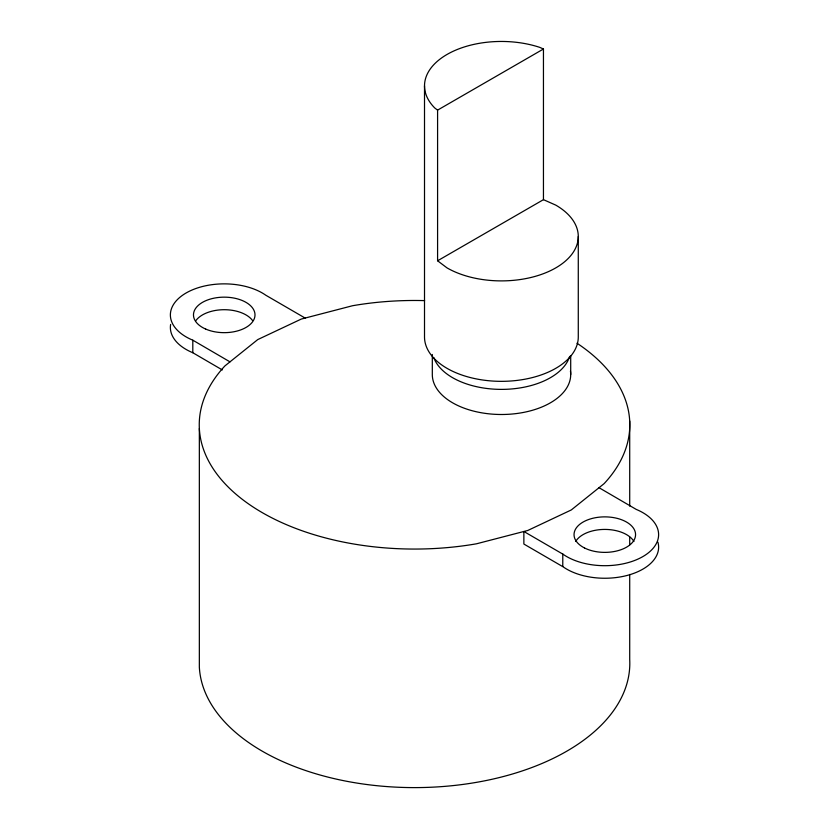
<?xml version="1.0" encoding="UTF-8"?>
<svg xmlns="http://www.w3.org/2000/svg" width="829" height="829" viewBox="0 0 829 829"><rect width="100%" height="100%" fill="white"/><g stroke="black" fill="none" stroke-linecap="round" stroke-linejoin="round"><path stroke-width="1.24" d="M437.588 260.783L437.588 110.122L543.451 49.004L543.451 199.665L437.588 260.783L447.028 267.891A76.89 44.393 0 0 0 555.762 267.891A76.89 44.393 0 0 0 555.762 205.115L543.451 199.665M576.974 343.206A215.281 124.288 0 0 1 604.134 483.618L571.295 509.949L527.762 530.477L476.52 543.793A215.281 124.288 0 0 1 247.778 503.379A215.281 124.288 0 0 1 224.918 365.91L257.757 339.579L301.29 319.061L352.532 305.735A215.281 124.288 0 0 1 424.603 300.616M543.451 49.004L539.834 47.398A76.89 44.393 0 0 0 447.028 54.455A76.89 44.393 0 0 0 434.81 108.029L437.588 110.122M305.134 318.067L265.829 295.248A53.823 31.077 0 0 0 184.95 293.673A53.823 31.077 0 0 0 192.805 340.18L192.805 352.729L222.327 369.941M599.046 487.711L636.206 509.389A53.823 31.077 0 0 1 644.04 555.886A53.823 31.077 0 0 1 563.16 554.311L523.866 531.482L523.866 544.042L563.16 566.86A53.823 31.077 0 0 0 626.962 575.492A53.823 31.077 0 0 0 657.915 542.156M192.805 340.18L229.985 361.858M629.708 420.997L629.708 506.104M629.708 537.057L629.708 544.788M629.708 574.445L629.708 659.552A215.281 124.288 0 0 1 421.049 787.55A215.281 124.288 0 0 1 199.343 667.086L199.343 428.531M578.279 236.503L578.279 336.947A76.89 44.393 0 0 1 501.39 381.34A76.89 44.393 0 0 1 424.51 336.947L424.51 85.843M570.704 355.714L570.704 374.542M562.777 553.948L562.777 566.497M432.313 354.46L432.313 374.542A69.201 39.947 0 0 0 504.519 414.459A69.201 39.947 0 0 0 570.445 371.071M192.805 352.729A53.823 31.077 0 0 1 170.639 324.419M195.748 320.782A30.756 17.751 0 0 1 224.027 309.704A30.756 17.751 0 0 1 252.576 320.554M575.699 541.451A30.756 17.751 0 0 1 604.849 529.42A30.756 17.751 0 0 1 633.947 541.492M569.658 356.377A69.201 39.947 0 0 1 502.519 389.381A69.201 39.947 0 0 1 433.754 357.527M205.696 329.072A30.756 17.751 0 0 0 254.762 317.103A30.756 17.751 0 0 0 212.276 298.554A30.756 17.751 0 0 0 205.696 329.072M584.497 547.959A30.756 17.751 0 0 0 634.962 538.114A30.756 17.751 0 0 0 594.963 517.804A30.756 17.751 0 0 0 584.497 547.959"/></g></svg>
